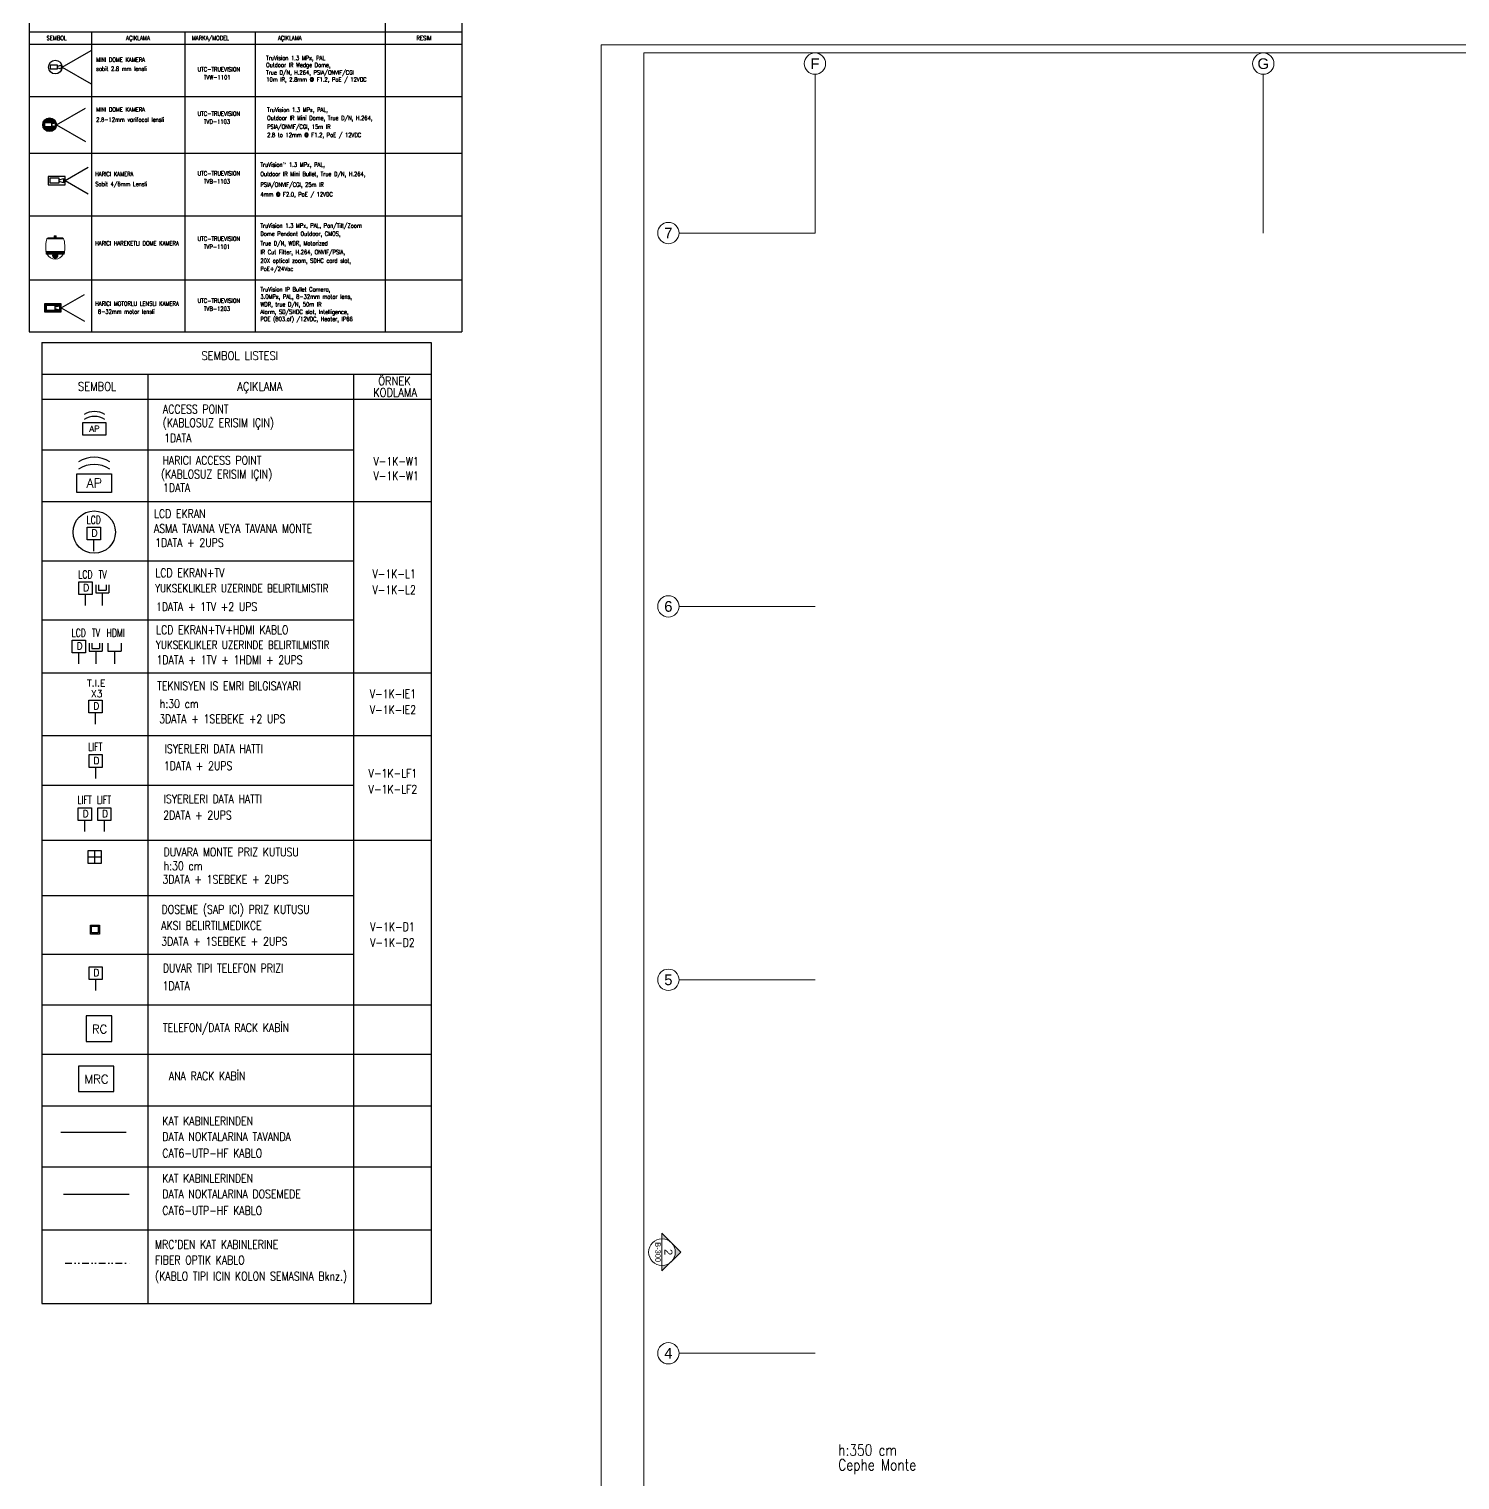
# Model space of a CAD drawing. Extents: x -1073 to 35213, y -1180 to 6950.
# Drawn here: x -1073 to 1610, y 1515 to 4235 of the extents above; entities that cross this region are included whole.
import ezdxf
from ezdxf.enums import TextEntityAlignment as Align

# ---------------------------------------------------------------- set-up
doc = ezdxf.new("R2010")
doc.units = 0
doc.header["$LTSCALE"] = 25
doc.linetypes.add('DIVIDE2', pattern=[0.625, 0.25, -0.125, 0, -0.125, 0, -0.125])
doc.layers.get('0').update_dxf_attribs({"color": 9, "lineweight": 9})
for name, color, linetype, lineweight in [('21', 9, 'Continuous', 9), ('24', 9, 'Continuous', 9), ('40A', 9, 'Continuous', 9), ('DATA SARI', 30, 'Continuous', 30), ('DATA TAVAN', 160, 'Continuous', 30), ('E-ACCESS POINT (KABLOSUZ ERİŞİM İÇİN)', 7, 'Continuous', 30), ('E-ANA RACK KABİN', 7, 'Continuous', 30), ('E-DAHİLİ DOME KAMERA', 7, 'Continuous', 30), ('E-DAHİLİ KAMERA', 7, 'Continuous', 30), ('E-DAHİLİ SPEED DOME', 7, 'Continuous', 30), ('E-DATA LCD EKRAN', 7, 'Continuous', 30), ('E-DATA LIFT PRIZI', 7, 'Continuous', 30), ('E-DATA PRİZİ (RJ45)', 7, 'Continuous', 30), ('E-DATA-TEKNISYEN IS EMRI', 7, 'Continuous', 30), ('E-DUVARA MONTE PRİZ KUTUSU', 7, 'Continuous', 30), ('E-DÖŞEME (ŞAP İÇİ) PRİZ KUTUSU', 7, 'Continuous', 30), ('E-HARİCİ ACCESS POINT (KABLOSUZ ERİŞİM İÇİN)', 4, 'Continuous', 30), ('E-HARİCİ KAMERA', 7, 'Continuous', 30), ('E-KABLO', 7, 'Continuous', 30), ('E-TELEFON  DATA RACK KABİN', 7, 'Continuous', 30), ('E-YAZI', 7, 'Continuous', 30)]:
    doc.layers.add(name, color=color, linetype=linetype, lineweight=lineweight)
doc.styles.add('Arial', font='arial.ttf', dxfattribs={"height": 2.5})
doc.styles.add('E-YAZI', font='txttw.shx')

# ---------------------------------------------------------------- blocks, each defined once
blk = doc.blocks.new('0_aks')
at = {"linetype": 'Continuous'}
blk.add_circle((0, 0), 2, dxfattribs=at)
at = {"style": 'Arial'}
blk.add_attdef('AKS', text='', height=2, dxfattribs=at).set_placement((0, 0), align=Align.MIDDLE_CENTER)
blk = doc.blocks.new('p-aks_vw')
at = {"layer": '24', "ltscale": 2}
for points in [[(0, 3837.5), (0, 3540)], [(840, 3837.5), (840, 3540)], [(-255, 3540), (0, 3540)], [(-255, 2840), (0, 2840)], [(-255, 2140), (0, 2140)], [(-255, 1440), (0, 1440)]]:
    blk.add_lwpolyline(points, dxfattribs=at)
at = {"layer": '24', "xscale": 10, "yscale": 10, "zscale": 10}
for p, values in [((-0.3, 3857.5), {'AKS': 'F'}), ((840, 3857.5), {'AKS': 'G'}), ((-275, 3540), {'AKS': '7'}), ((-275, 2840), {'AKS': '6'}), ((-275, 2140), {'AKS': '5'}), ((-275, 1440), {'AKS': '4'})]:
    blk.add_blockref('0_aks', p, dxfattribs=at).add_auto_attribs(values)
blk = doc.blocks.new('0_exteriorelevation1')
h = blk.add_hatch(color=256)
h.paths.add_polyline_path([(7.07, 0), (0, 7.07), (-7.07, 0)])
h.paths.add_polyline_path([(5, 0, 1), (-5, 0)], flags=16)
blk.add_lwpolyline([(7.07, 0), (0, 7.07), (-7.07, 0), (7.07, 0)])
blk.add_lwpolyline([(7.07, 0), (0, 7.07), (-7.07, 0), (7.07, 0)])
blk.add_circle((0, 0), 5)
at = {"style": 'Arial'}
blk.add_attdef('KESITADI', text='', height=3, dxfattribs=at).set_placement((0, 0), align=Align.BOTTOM_CENTER)
blk.add_attdef('PAFTAADI', text='', height=2, dxfattribs=at).set_placement((0, -0.5), align=Align.TOP_CENTER)
blk = doc.blocks.new('E-DATA-TEKNISYEN IS EMRI')
at = {"layer": 'E-DATA PRİZİ (RJ45)', "color": 6}
blk.add_line((0, 0), (0, 42), dxfattribs=at)
blk.add_lwpolyline([(-24.6, 89.6), (24.6, 89.6), (24.6, 42), (-24.6, 42)], close=True, dxfattribs=at)
at = {"layer": 'E-DATA PRİZİ (RJ45)', "color": 6, "style": 'E-YAZI'}
for s, p in [('T.I.E', (-32.1, 140.4)), ('X3', (-17.8, 101.3)), ('D', (-8.8, 54.6))]:
    blk.add_text(s, height=25.6, rotation=0, dxfattribs=at).set_placement(p)
blk = doc.blocks.new('E-DATA LCD EKRAN')
at = {"layer": 'E-DATA PRİZİ (RJ45)', "color": 1}
blk.add_line((0, 0), (0, 42), dxfattribs=at)
blk.add_lwpolyline([(-24.6, 89.6), (24.6, 89.6), (24.6, 42), (-24.6, 42)], close=True, dxfattribs=at)
blk.add_circle((1.6, 70.7), 79.4, dxfattribs=at)
at = {"layer": 'E-DATA PRİZİ (RJ45)', "color": 1, "style": 'E-YAZI'}
blk.add_text('D', height=25.6, dxfattribs=at).set_placement((-8.8, 54.6))
at = {"layer": 'E-YAZI', "color": 1, "style": 'E-YAZI', "width": 0.7}
blk.add_text('LCD', height=30, dxfattribs=at).set_placement((-27, 101.6))
blk = doc.blocks.new('E-LCD+TV')
at = {"layer": 'E-DATA PRİZİ (RJ45)', "color": 1}
for p, q in [((38.5, 77.5), (38.5, 48)), ((48.3, 77.5), (48.3, 57.8)), ((48.3, 57.8), (77.8, 57.8)), ((77.8, 77.5), (77.8, 57.8)), ((87.6, 77.5), (87.6, 48)), ((0, 0), (0, 42)), ((38.5, 48), (87.6, 48)), ((63, 48), (63, 0))]:
    blk.add_line(p, q, dxfattribs=at)
blk.add_lwpolyline([(-24.6, 89.6), (24.6, 89.6), (24.6, 42), (-24.6, 42)], close=True, dxfattribs=at)
at = {"layer": 'E-DATA PRİZİ (RJ45)', "color": 1, "style": 'E-YAZI'}
blk.add_text('D', height=25.6, dxfattribs=at).set_placement((-8.8, 54.6))
at = {"layer": 'E-YAZI', "color": 1, "style": 'E-YAZI', "width": 0.7}
for s, p in [('LCD', (-27, 101.6)), ('TV', (49, 101.6))]:
    blk.add_text(s, height=30, dxfattribs=at).set_placement(p)
blk = doc.blocks.new('E-LCD+TV+HDMI')
at = {"layer": 'E-DATA PRİZİ (RJ45)', "color": 1}
for p, q in [((-24.6, 77.5), (-24.6, 48)), ((-14.7, 77.5), (-14.7, 57.8)), ((-14.7, 57.8), (14.7, 57.8)), ((14.7, 77.5), (14.7, 57.8)), ((24.6, 77.5), (24.6, 48)), ((46.1, 77.5), (46.1, 48)), ((95.2, 77.5), (95.2, 48)), ((-63, 0), (-63, 42)), ((-24.6, 48), (24.6, 48)), ((0, 48), (0, 0)), ((46.1, 48), (95.2, 48)), ((70.6, 48), (70.6, 0))]:
    blk.add_line(p, q, dxfattribs=at)
blk.add_lwpolyline([(-87.6, 89.6), (-38.5, 89.6), (-38.5, 42), (-87.6, 42)], close=True, dxfattribs=at)
at = {"layer": 'E-DATA PRİZİ (RJ45)', "color": 1, "style": 'E-YAZI'}
blk.add_text('D', height=25.6, dxfattribs=at).set_placement((-71.8, 54.6))
at = {"layer": 'E-YAZI', "color": 1, "style": 'E-YAZI', "width": 0.7}
for s, p in [('LCD', (-90, 101.6)), ('TV', (-14, 101.6)), ('HDMI', (41.2, 101.6))]:
    blk.add_text(s, height=30, dxfattribs=at).set_placement(p)
blk = doc.blocks.new('*U605')
at = {"layer": 'E-ACCESS POINT (KABLOSUZ ERİŞİM İÇİN)', "color": 4}
blk.add_lwpolyline([(-2.39, 3.24), (2.39, 3.24), (2.39, 0.65), (-2.39, 0.65)], close=True, dxfattribs=at)
at = {"layer": 'E-ACCESS POINT (KABLOSUZ ERİŞİM İÇİN)', "color": 3}
for centre in [(0, 1.56), (0, 0.55)]:
    blk.add_arc(centre, 3.99, 57.1828, 122.8172, dxfattribs=at)
at = {"layer": 'E-ACCESS POINT (KABLOSUZ ERİŞİM İÇİN)', "color": 3, "style": 'E-YAZI'}
blk.add_text('AP', height=1.28, dxfattribs=at).set_placement((-1.05, 1.31))
blk = doc.blocks.new('E-DATA LIFT PRIZI')
at = {"layer": 'E-DATA LIFT PRIZI', "color": 2}
blk.add_line((0, 0), (0, 42), dxfattribs=at)
blk.add_lwpolyline([(-24.6, 89.6), (24.6, 89.6), (24.6, 42), (-24.6, 42)], close=True, dxfattribs=at)
at = {"layer": 'E-DATA LIFT PRIZI', "color": 2, "style": 'E-YAZI', "width": 0.7}
blk.add_text('LIFT', height=30, dxfattribs=at).set_placement((-28, 104.2))
at = {"layer": 'E-DATA LIFT PRIZI', "color": 2, "style": 'E-YAZI'}
blk.add_text('D', height=25.6, dxfattribs=at).set_placement((-8.8, 54.6))
blk = doc.blocks.new('100_TELEFON DATA RACK KABİN')
at = {"layer": 'E-TELEFON  DATA RACK KABİN', "color": 4}
blk.add_lwpolyline([(2.4, 0), (2.4, 4.8), (-2.4, 4.8), (-2.4, 0)], close=True, dxfattribs=at)
at = {"layer": 'E-TELEFON  DATA RACK KABİN', "color": 3, "style": 'E-YAZI'}
blk.add_text('RC', height=1.6, dxfattribs=at).set_placement((-1.31, 1.54))
blk = doc.blocks.new('10_ANA RACK KABİN')
at = {"layer": 'E-ANA RACK KABİN', "color": 4}
blk.add_lwpolyline([(3.31, 0), (3.31, 4.8), (-3.31, 4.8), (-3.31, 0)], close=True, dxfattribs=at)
at = {"layer": 'E-ANA RACK KABİN', "color": 3, "style": 'E-YAZI'}
blk.add_text('MRC', height=1.6, dxfattribs=at).set_placement((-2.22, 1.54))
blk = doc.blocks.new('10_DUVARA MONTE PRİZ KUTUSU')
at = {"layer": 'E-DUVARA MONTE PRİZ KUTUSU', "color": 4}
for p, q in [((24.5, 0), (-24.5, 0)), ((0, 24.5), (0, -24.5))]:
    blk.add_line(p, q, dxfattribs=at)
blk.add_lwpolyline([(-24.5, -24.5), (24.5, -24.5), (24.5, 24.5), (-24.5, 24.5)], close=True, dxfattribs=at)
blk = doc.blocks.new('E-DÖŞEME BUAT')
at = {"layer": 'E-YAZI', "color": 5}
for points in [[(-34, 34), (0, 34), (0, 0), (-34, 0)], [(-29.5, 29.5), (-4.5, 29.5), (-4.5, 4.5), (-29.5, 4.5)]]:
    blk.add_lwpolyline(points, close=True, dxfattribs=at)
blk = doc.blocks.new('*U603')
at = {"layer": 'E-DATA PRİZİ (RJ45)', "color": 4}
blk.add_line((0, 0), (0, 2.1), dxfattribs=at)
blk.add_lwpolyline([(-1.23, 4.48), (1.23, 4.48), (1.23, 2.1), (-1.23, 2.1)], close=True, dxfattribs=at)
at = {"layer": 'E-DATA PRİZİ (RJ45)', "color": 3, "style": 'E-YAZI'}
blk.add_text('D', height=1.28, dxfattribs=at).set_placement((-0.44, 2.73))
blk = doc.blocks.new('E-HARİCİ ACCESS POINT')
at = {"layer": 'E-HARİCİ ACCESS POINT (KABLOSUZ ERİŞİM İÇİN)', "ltscale": 2}
blk.add_lwpolyline([(35, 32.3), (35, -32.3), (0, -32.3), (0, 32.3)], close=True, dxfattribs=at)
at = {"layer": 'E-HARİCİ ACCESS POINT (KABLOSUZ ERİŞİM İÇİN)'}
for centre in [(-1.3, 0), (12.3, 0)]:
    blk.add_arc(centre, 53.8, 327.1828, 32.8172, dxfattribs=at)
at = {"layer": 'E-HARİCİ ACCESS POINT (KABLOSUZ ERİŞİM İÇİN)', "style": 'E-YAZI'}
blk.add_text('AP', height=17.28, rotation=270, dxfattribs=at).set_placement((9, 14.2))
blk = doc.blocks.new('100_HARİCİ KAMERA')
at = {"layer": 'E-DAHİLİ KAMERA', "color": 4}
for q in [(18.8, 6.26), (18.8, -6.26)]:
    blk.add_line((7.95, 0), q, dxfattribs=at)
at = {"layer": 'E-HARİCİ KAMERA', "color": 4}
for points in [[(0, -1.9), (7.95, -1.9), (7.95, 1.9), (0, 1.9)], [(5.11, -1.1), (5.11, 1.1), (0.8, 1.1), (0.8, -1.1)]]:
    blk.add_lwpolyline(points, close=True, dxfattribs=at)
blk.add_lwpolyline([(5.11, 0.44), (7.15, 1.02), (7.15, -1.02), (5.11, -0.44)], dxfattribs=at)
blk = doc.blocks.new('100_DAHİLİ DOME KAMERA')
at = {"layer": 'E-DAHİLİ DOME KAMERA', "color": 4}
for p, q in [((-1.94, 0.71), (-1.94, -0.69)), ((0.82, 0.71), (-1.94, 0.71)), ((0.82, -0.69), (0.82, 0.71)), ((0.82, 0.29), (2.13, 0.67)), ((2.13, 0.67), (2.13, -0.64)), ((-1.94, -0.69), (0.82, -0.69)), ((0.82, -0.27), (2.13, -0.64))]:
    blk.add_line(p, q, dxfattribs=at)
at = {"layer": 'E-DAHİLİ DOME KAMERA', "color": 4, "linetype": 'Continuous'}
blk.add_circle((0, 0), 2.57, dxfattribs=at)
at = {"layer": 'E-DAHİLİ KAMERA', "color": 4}
for q in [(13.42, 6.26), (13.42, -6.26)]:
    blk.add_line((2.57, 0), q, dxfattribs=at)
blk = doc.blocks.new('E-DAHİLİ SPEED DOME KAMERA (HAREKETLİ)')
at = {"layer": 'E-DAHİLİ SPEED DOME', "lineweight": 15}
blk.add_hatch(color=5, dxfattribs=at).paths.add_polyline_path([(0.77, -4.93, 0.114875), (0.69, -4.58), (-0.72, -4.58, 0.114346), (-0.8, -4.93, 1)])
at = {"layer": 'E-DAHİLİ SPEED DOME', "color": 5, "lineweight": 15}
for p, q in [((-0.26, 0), (-0.26, -0.46)), ((0, 0), (-0.26, 0)), ((0, 0), (0.26, 0)), ((-2.08, -0.71), (2.08, -0.71)), ((-2, -0.64), (2, -0.64)), ((-1.86, -0.54), (-1.74, -0.54)), ((-1.77, -0.46), (1.77, -0.46)), ((-1.74, -0.54), (1.74, -0.54)), ((0, -0.08), (-0.26, -0.08)), ((0, -0.17), (-0.26, -0.17)), ((0, -0.25), (-0.26, -0.25)), ((0, -0.33), (-0.26, -0.33)), ((0, -0.42), (-0.26, -0.42)), ((0, -0.08), (0.26, -0.08)), ((0, -0.17), (0.26, -0.17)), ((0, -0.25), (0.26, -0.25)), ((0, -0.33), (0.26, -0.33)), ((0, -0.42), (0.26, -0.42)), ((0.26, 0), (0.26, -0.46)), ((1.86, -0.54), (1.74, -0.54)), ((-2.32, -3.91), (2.32, -3.92)), ((-2.25, -4.58), (2.25, -4.58)), ((-2.12, -4.29), (-2.12, -3.91)), ((-2.12, -4.58), (-2.12, -3.91)), ((-2.09, -4.29), (-2.09, -3.91)), ((-2.09, -4.58), (-2.09, -3.91)), ((-1.84, -4.29), (-1.84, -3.91)), ((-1.84, -4.58), (-1.84, -3.91)), ((-1.81, -4.29), (-1.81, -3.91)), ((-1.81, -4.58), (-1.81, -3.91)), ((-1.56, -4.29), (-1.56, -3.91)), ((-1.56, -4.58), (-1.56, -3.91)), ((-1.53, -4.29), (-1.53, -3.91)), ((-1.53, -4.58), (-1.53, -3.91)), ((-1.28, -4.29), (-1.28, -3.91)), ((-1.28, -4.58), (-1.28, -3.91)), ((-1.25, -4.29), (-1.25, -3.91)), ((-1.25, -4.58), (-1.25, -3.91)), ((-1.01, -4.29), (-1.01, -3.91)), ((-1.01, -4.58), (-1.01, -3.91)), ((-0.98, -4.29), (-0.98, -3.91)), ((-0.98, -4.58), (-0.98, -3.91)), ((-0.72, -4.29), (-0.72, -3.91)), ((-0.72, -4.58), (-0.72, -3.91)), ((-0.69, -4.29), (-0.69, -3.91)), ((-0.69, -4.58), (-0.69, -3.91)), ((-0.44, -4.29), (-0.44, -3.91)), ((-0.44, -4.58), (-0.44, -3.91)), ((-0.41, -4.29), (-0.41, -3.91)), ((-0.41, -4.58), (-0.41, -3.91)), ((-0.16, -4.29), (-0.16, -3.91)), ((-0.16, -4.58), (-0.16, -3.91)), ((-0.13, -4.29), (-0.13, -3.91)), ((-0.13, -4.58), (-0.13, -3.91)), ((0.13, -4.29), (0.13, -3.92)), ((0.13, -4.58), (0.13, -3.91)), ((0.15, -4.29), (0.16, -3.92)), ((0.15, -4.58), (0.16, -3.91)), ((0.41, -4.29), (0.41, -3.92)), ((0.41, -4.58), (0.41, -3.91)), ((0.43, -4.29), (0.44, -3.92)), ((0.43, -4.58), (0.44, -3.91)), ((0.69, -4.58), (0.69, -3.91)), ((0.69, -4.29), (0.69, -3.92)), ((0.71, -4.58), (0.72, -3.91)), ((0.71, -4.29), (0.72, -3.92)), ((0.98, -4.58), (0.98, -3.91)), ((0.98, -4.29), (0.98, -3.92)), ((1.01, -4.58), (1.01, -3.91)), ((1.01, -4.29), (1.01, -3.92)), ((1.25, -4.58), (1.25, -3.91)), ((1.25, -4.29), (1.25, -3.92)), ((1.27, -4.58), (1.27, -3.91)), ((1.27, -4.29), (1.27, -3.92)), ((1.53, -4.58), (1.53, -3.91)), ((1.53, -4.29), (1.53, -3.92)), ((1.55, -4.58), (1.55, -3.91)), ((1.55, -4.29), (1.55, -3.92)), ((1.81, -4.58), (1.81, -3.91)), ((1.81, -4.29), (1.81, -3.92)), ((1.83, -4.58), (1.83, -3.91)), ((1.83, -4.29), (1.83, -3.92)), ((2.09, -4.58), (2.09, -3.91)), ((2.09, -4.3), (2.09, -3.92)), ((2.11, -4.58), (2.11, -3.91)), ((2.11, -4.3), (2.11, -3.92))]:
    blk.add_line(p, q, dxfattribs=at)
for centre, radius, start, end in [((4.75, -2.84), 7.15, 162.6726, 188.6391), ((-1.95, -0.78), 0.148, 112.0065, 152.1591), ((-1.72, -0.98), 0.435, 92.3606, 129.6118), ((-1.08, -1.28), 1.07, 130.1476, 136.6157), ((1.72, -0.98), 0.435, 50.3313, 87.5824), ((1.08, -1.28), 1.07, 43.3274, 49.7954), ((1.95, -0.78), 0.148, 27.7839, 67.9366), ((-4.75, -2.83), 7.15, 351.304, 17.2704), ((10.56, -2.93), 12.92, 184.3349, 187.3377), ((10.6, -2.93), 12.92, 184.354, 187.3375), ((-0.02, -3.65), 2.2, 205.1602, 334.9025), ((-10.61, -2.92), 12.92, 352.6245, 355.6081), ((-10.56, -2.92), 12.92, 352.6245, 355.6081)]:
    blk.add_arc(centre, radius, start, end, dxfattribs=at)
blk = doc.blocks.new('E-VARIFOCAL DOME KAMERA')
at = {"layer": 'E-DAHİLİ KAMERA'}
h = blk.add_hatch(color=6, dxfattribs=at)
h.dxf.hatch_style = 1
h.paths.add_polyline_path([(0, 0, 1), (25.7, 0, 1)])
h.paths.add_polyline_path([(16.9, 3.6), (16.9, 1.5), (23.5, 3.3), (23.5, -3.2), (16.9, -1.3), (16.9, -3.4), (3.1, -3.4), (3.1, 3.6)], flags=16)
at = {"layer": 'E-DAHİLİ KAMERA', "color": 6}
for p, q in [((25.7, 0), (79.9, 31.3)), ((3.1, 3.6), (3.1, -3.4)), ((16.9, 3.6), (3.1, 3.6)), ((16.9, -3.4), (16.9, 3.6)), ((16.9, 1.5), (23.5, 3.3)), ((23.5, 3.3), (23.5, -3.2)), ((25.7, 0), (79.9, -31.3)), ((3.1, -3.4), (16.9, -3.4)), ((16.9, -1.3), (23.5, -3.2))]:
    blk.add_line(p, q, dxfattribs=at)
blk.add_circle((12.8, 0), 12.8, dxfattribs=at)
blk = doc.blocks.new('E-HARICI KAMERA-MOTORLU LENSLI')
at = {"layer": 'E-DAHİLİ KAMERA'}
h = blk.add_hatch(color=3, dxfattribs=at)
h.dxf.hatch_style = 1
h.paths.add_polyline_path([(0, 7.6), (0, -7.6), (31.8, -7.6), (31.8, 7.6)])
h.paths.add_polyline_path([(28.6, 4.1), (28.6, -4.1), (20.4, -1.8), (20.4, -4.4), (3.2, -4.4), (3.2, 4.4), (20.4, 4.4), (20.4, 1.8)], flags=16)
at = {"layer": 'E-DAHİLİ KAMERA', "color": 3}
for q in [(75.2, 25.1), (75.2, -25.1)]:
    blk.add_line((31.8, 0), q, dxfattribs=at)
for points in [[(0, -7.6), (31.8, -7.6), (31.8, 7.6), (0, 7.6)], [(20.4, -4.4), (20.4, 4.4), (3.2, 4.4), (3.2, -4.4)]]:
    blk.add_lwpolyline(points, close=True, dxfattribs=at)
blk.add_lwpolyline([(20.4, 1.8), (28.6, 4.1), (28.6, -4.1), (20.4, -1.8)], dxfattribs=at)

msp = doc.modelspace()

# ---------------------------------------------------------------- linework, layer by layer
at = {"layer": '40A'}
for points in [[(6995, 0), (0, 0), (0, 4205), (6995, 4205)], [(80, 4190), (6455.06, 4190), (6455.06, 15), (80, 15)]]:
    msp.add_lwpolyline(points, close=True, dxfattribs=at)
at = {"layer": 'DATA SARI'}
msp.add_line((-1007.66, 2050.68), (-884.79, 2050.68), dxfattribs=at)
at = {"layer": 'DATA TAVAN'}
msp.add_line((-1013.1, 2166.82), (-890.23, 2166.82), dxfattribs=at)
at = {"layer": 'E-KABLO', "color": 6, "linetype": 'DIVIDE2', "ltscale": 2}
msp.add_line((-1004.58, 1921.15), (-881.71, 1921.15), dxfattribs=at)
at = {"layer": 'E-YAZI', "color": 4}
for p, q in [((-1072.58, 4259.18), (-1072.58, 3667.37)), ((-1072.58, 4229.72), (-261.33, 4229.72)), ((-1072.58, 4206.28), (-261.33, 4206.28)), ((-1072.58, 3667.37), (-261.33, 3667.37)), ((-1048.35, 3647.06), (-1048.35, 1845.44)), ((-1048.35, 3647.06), (-318.95, 3647.06)), ((-318.95, 3647.06), (-318.95, 1845.44)), ((-1048.35, 3588.15), (-318.95, 3588.15)), ((-1048.35, 3541.27), (-318.95, 3541.27)), ((-1048.35, 1845.44), (-318.95, 1845.44))]:
    msp.add_line(p, q, dxfattribs=at)
at = {"layer": 'E-YAZI', "color": 7, "linetype": 'Continuous'}
for p, q in [((-405.05, 4259.18), (-405.05, 3667.37)), ((-261.33, 4259.18), (-261.33, 3667.37)), ((-780.5, 4229.72), (-780.5, 3667.37)), ((-648.38, 4229.72), (-648.38, 3667.37)), ((-1072.58, 4206.28), (-261.33, 4206.28)), ((-1072.58, 4108.23), (-261.33, 4108.23)), ((-1072.58, 4002.16), (-261.33, 4002.16)), ((-1072.58, 3884.8), (-261.33, 3884.8)), ((-1072.58, 3764.71), (-261.33, 3764.71)), ((-464.2, 3588.15), (-464.2, 1845.44)), ((-1048.35, 3541.27), (-318.95, 3541.27)), ((-1048.35, 3541.27), (-318.95, 3541.27)), ((-1048.35, 3445.79), (-464.2, 3445.79)), ((-1048.35, 3348.9), (-318.95, 3348.9)), ((-1048.35, 3238.07), (-464.2, 3238.07)), ((-1048.35, 3127.66), (-464.2, 3127.66)), ((-1048.35, 3028.14), (-318.95, 3028.14)), ((-1048.35, 2910.77), (-318.95, 2910.77)), ((-1048.35, 2817.73), (-464.2, 2817.73)), ((-1048.35, 2714.32), (-318.95, 2714.32)), ((-1048.35, 2610.69), (-464.2, 2610.69)), ((-1048.35, 2500.36), (-464.2, 2500.36)), ((-1048.35, 2405.35), (-318.95, 2405.35)), ((-1048.35, 2313.29), (-318.95, 2313.29)), ((-1048.35, 2216.06), (-318.95, 2216.06)), ((-1048.35, 2101.65), (-318.95, 2101.65)), ((-1048.35, 1983.55), (-318.95, 1983.55))]:
    msp.add_line(p, q, dxfattribs=at)
at = {"layer": 'E-YAZI', "color": 7}
for p, q in [((-955.47, 4229.72), (-955.47, 3667.37)), ((-849.93, 3588.15), (-849.93, 1845.44))]:
    msp.add_line(p, q, dxfattribs=at)

# ---------------------------------------------------------------- block references
at = {"layer": '21', "xscale": 5, "yscale": 5, "zscale": 5, "rotation": 270}
msp.add_blockref('0_exteriorelevation1', (113.86, 1942), dxfattribs=at).add_auto_attribs({'KESITADI': '2', 'PAFTAADI': 'B-300'})
at = {"layer": '24'}
msp.add_blockref('p-aks_vw', (400.84, 312.5), dxfattribs=at)
at = {"layer": 'E-ACCESS POINT (KABLOSUZ ERİŞİM İÇİN)', "xscale": 9, "yscale": 9, "zscale": 9}
msp.add_blockref('*U605', (-949.95, 3467.93), dxfattribs=at)
at = {"layer": 'E-ANA RACK KABİN', "xscale": 10, "yscale": 10, "zscale": 10}
msp.add_blockref('10_ANA RACK KABİN', (-946.6, 2242.87), dxfattribs=at)
at = {"layer": 'E-DAHİLİ DOME KAMERA', "xscale": 5, "yscale": 5, "zscale": 5}
msp.add_blockref('100_DAHİLİ DOME KAMERA', (-1023.27, 4163.55), dxfattribs=at)
at = {"layer": 'E-DAHİLİ KAMERA', "color": 2}
for name, p in [('E-VARIFOCAL DOME KAMERA', (-1046.8, 4055.47)), ('E-HARICI KAMERA-MOTORLU LENSLI', (-1043.83, 3712.17))]:
    msp.add_blockref(name, p, dxfattribs=at)
at = {"layer": 'E-DAHİLİ SPEED DOME', "xscale": 7.5, "yscale": 7.5, "zscale": 7.5}
msp.add_blockref('E-DAHİLİ SPEED DOME KAMERA (HAREKETLİ)', (-1023.34, 3847.16), dxfattribs=at)
at = {"layer": 'E-DATA LCD EKRAN', "color": 1, "xscale": 0.5, "yscale": 0.5, "zscale": 0.5}
for name, p in [('E-DATA LCD EKRAN', (-951.17, 3256.4)), ('E-LCD+TV', (-966.76, 3154.1)), ('E-LCD+TV+HDMI', (-947.64, 3044.64))]:
    msp.add_blockref(name, p, dxfattribs=at)
at = {"layer": 'E-DATA LIFT PRIZI', "color": 1, "xscale": 0.5, "yscale": 0.5, "zscale": 0.5}
for p in [(-947.58, 2829.81), (-967.85, 2730.28), (-931.35, 2730.28)]:
    msp.add_blockref('E-DATA LIFT PRIZI', p, dxfattribs=at)
at = {"layer": 'E-DATA PRİZİ (RJ45)', "xscale": 10, "yscale": 10, "zscale": 10}
msp.add_blockref('*U603', (-947.62, 2432.29), dxfattribs=at)
at = {"layer": 'E-DATA-TEKNISYEN IS EMRI', "color": 1, "xscale": 0.5, "yscale": 0.5, "zscale": 0.5}
msp.add_blockref('E-DATA-TEKNISYEN IS EMRI', (-947.86, 2932), dxfattribs=at)
at = {"layer": 'E-DUVARA MONTE PRİZ KUTUSU', "color": 3, "xscale": -0.5, "yscale": 0.5, "zscale": 0.5, "rotation": 180}
msp.add_blockref('10_DUVARA MONTE PRİZ KUTUSU', (-949.35, 2682.61), dxfattribs=at)
at = {"layer": 'E-DÖŞEME (ŞAP İÇİ) PRİZ KUTUSU', "color": 1, "xscale": 0.5, "yscale": 0.5, "zscale": 0.5}
msp.add_blockref('E-DÖŞEME BUAT', (-940.5, 2538.05), dxfattribs=at)
at = {"layer": 'E-HARİCİ ACCESS POINT (KABLOSUZ ERİŞİM İÇİN)', "rotation": 89.99999999999999}
msp.add_blockref('E-HARİCİ ACCESS POINT', (-950.45, 3366.06), dxfattribs=at)
at = {"layer": 'E-HARİCİ KAMERA', "xscale": 4.000000000000002, "yscale": 4.000000000000002, "zscale": 4.000000000000002}
msp.add_blockref('100_HARİCİ KAMERA', (-1036.77, 3950.75), dxfattribs=at)
at = {"layer": 'E-TELEFON  DATA RACK KABİN', "xscale": 10, "yscale": 10, "zscale": 10}
msp.add_blockref('100_TELEFON DATA RACK KABİN', (-941.66, 2336.78), dxfattribs=at)

# ---------------------------------------------------------------- texts
at = {"layer": 'E-YAZI', "color": 4, "style": 'E-YAZI', "width": 0.85}
for s, height, p in [('SEMBOL', 8, (-1020.84, 4218.03)), ('AÇIKLAMA', 8, (-868.33, 4218.03)), ('MARKA/MODEL', 8, (-732.43, 4218.03)), ('AÇIKLAMA', 8, (-583.79, 4218.03)), ('RESIM', 8, (-332.13, 4218.03)), ('SEMBOL LISTESI', 16, (-677.44, 3622.51)), ('SEMBOL', 16, (-944.88, 3564.76)), ('AÇIKLAMA', 16, (-639.86, 3564.76)), ('ÖRNEK', 16, (-387.49, 3575.2)), ('KODLAMA', 16, (-386.44, 3553.56))]:
    msp.add_text(s, height=height, dxfattribs=at).set_placement(p, align=Align.MIDDLE_CENTER)
at = {"layer": 'E-YAZI', "color": 3, "style": 'E-YAZI', "width": 0.8}
for s, height, p in [('sabit 2.8 mm lensli', 8, (-946.74, 4156.42)), ('MINI DOME KAMERA', 8, (-946.74, 4173.44)), ('UTC-TRUEVISION', 8, (-756.61, 4155.37)), ('TruVision 1.3 MPx, PAL', 8, (-628.08, 4176.6)), ('Outdoor IR Wedge Dome,', 8, (-628.08, 4163.47)), ('TVW-1101', 8, (-744.82, 4140.35)), ('True D/N, H.264, PSIA/ONVIF/CGI', 8, (-628.15, 4149.45)), ('10m IR, 2.8mm @ F1.2, PoE / 12VDC', 8, (-627.86, 4136.31)), ('MINI DOME KAMERA', 8, (-946.74, 4080.06)), ('UTC-TRUEVISION', 8, (-756.61, 4072.47)), ('TruVision 1.3 MPx, PAL,', 8, (-626.31, 4079.54)), ('2.8-12mm varifocal lensli', 8, (-946.74, 4061.04)), ('TVD-1103', 8, (-744.82, 4057.45)), ('Outdoor IR Mini Dome, True D/N, H.264, ', 8, (-626.31, 4064.13)), ('PSIA/ONVIF/CGI, 15m IR', 8, (-626.31, 4047.78)), ('2.8 to 12mm @ F1.2, PoE / 12VDC', 8, (-626.31, 4032.37)), ('TruVision™ 1.3 MPx, PAL,', 8, (-638.94, 3976.81)), ('Sabit 4/6mm Lensli', 8, (-948.44, 3940.26)), ('HARICI KAMERA', 8, (-948.44, 3958.99)), ('UTC-TRUEVISION', 8, (-756.61, 3960.17)), ('TVB-1103', 8, (-744.82, 3945.15)), ('Outdoor IR Mini Bullet, True D/N, H.264, ', 8, (-638.94, 3959.07)), ('PSIA/ONVIF/CGI, 25m IR', 8, (-638.94, 3939.32)), ('4mm @ F2.0, PoE / 12VDC', 8, (-638.94, 3920.97)), ('TruVision 1.3 MPx, PAL, Pan/Tilt/Zoom', 8, (-638.94, 3862.49)), ('HARICI HAREKETLI DOME KAMERA', 8, (-948.44, 3829.28)), ('UTC-TRUEVISION', 8, (-756.61, 3837.73)), ('True D/N, WDR, Motorized', 8, (-638.94, 3829.41)), ('Dome Pendant Outdoor, CMOS,', 8, (-638.94, 3847.13)), ('TVP-1101', 8, (-744.82, 3822.71)), ('IR Cut Filter, H.264, ONVIF/PSIA,', 8, (-638.94, 3812.71)), ('20X optical zoom, SDHC card slot,', 8, (-638.94, 3796.66)), ('PoE+/24Vac', 8, (-638.94, 3781.37)), ('UTC-TRUEVISION', 8, (-756.61, 3721.6)), ('TruVision IP Bullet Camera, ', 8, (-638.94, 3742.82)), ('3.0MPx, PAL, 8-32mm motor lens, ', 8, (-638.94, 3729.33)), ('HARICI MOTORLU LENSLI KAMERA', 8, (-948.44, 3716.31)), (' 8-32mm motor lensli', 8, (-948.44, 3701.18)), ('TVB-1203', 8, (-744.82, 3706.58)), ('Alarm, SD/SHDC slot, Intelligence, ', 8, (-638.94, 3700.73)), ('WDR, true D/N, 50m IR', 8, (-638.94, 3714.77)), ('POE (803.af) /12VDC, Heater, IP66 ', 8, (-638.94, 3687.37)), ('ACCESS POINT ', 16, (-821.54, 3514.25)), ('(KABLOSUZ ERISIM IÇIN)', 16, (-821.92, 3488.83)), ('1DATA', 16, (-819.3, 3460.28)), ('HARICI ACCESS POINT', 16, (-822.29, 3418.43)), ('V-1K-W1', 16, (-426.98, 3416.4)), ('(KABLOSUZ ERISIM IÇIN)', 16, (-825.13, 3392.41)), ('V-1K-W1', 16, (-426.98, 3389.26)), ('1DATA', 16, (-821.36, 3367.06)), ('LCD EKRAN', 16, (-838.26, 3318.33)), ('ASMA TAVANA VEYA TAVANA MONTE', 16, (-838.26, 3290.42)), ('1DATA + 2UPS', 16, (-836.09, 3264.06)), ('LCD EKRAN+TV', 16, (-835.81, 3207.42)), ('V-1K-L1', 16, (-428.79, 3205.45)), ('YUKSEKLIKLER UZERINDE BELIRTILMISTIR', 15, (-836.3, 3178.95)), ('V-1K-L2', 16, (-428.79, 3175.66)), ('1DATA + 1TV +2 UPS', 16, (-834.55, 3143.93)), ('LCD EKRAN+TV+HDMI KABLO', 16, (-834.27, 3100.65)), ('YUKSEKLIKLER UZERINDE BELIRTILMISTIR', 15, (-834.61, 3072.89)), ('1DATA + 1TV + 1HDMI + 2UPS', 16, (-833.6, 3044.2)), ('TEKNISYEN IS EMRI BILGISAYARI', 16, (-832.37, 2995.5)), ('V-1K-IE1', 16, (-433.76, 2980.62)), ('h:30 cm', 16, (-827.54, 2962.15)), ('V-1K-IE2', 16, (-433.76, 2950.84)), ('3DATA + 1SEBEKE +2 UPS', 16, (-828.37, 2933.6)), ('ISYERLERI DATA HATTI', 16, (-818.6, 2877.62)), ('1DATA + 2UPS', 16, (-819.85, 2845.72)), ('V-1K-LF1', 16, (-435.92, 2831.52)), ('V-1K-LF2', 16, (-435.92, 2801.73)), ('ISYERLERI DATA HATTI', 16, (-820.24, 2783.43)), ('2DATA + 2UPS', 16, (-821.05, 2753.33)), ('DUVARA MONTE PRIZ KUTUSU', 16, (-820.3, 2684.14)), ('h:30 cm', 16, (-820.3, 2658.08)), ('3DATA + 1SEBEKE + 2UPS', 16, (-822.42, 2632.91)), ('DOSEME (SAP ICI) PRIZ KUTUSU', 16, (-824.06, 2576.51)), ('V-1K-D1', 16, (-433.03, 2543.98)), ('3DATA + 1SEBEKE + 2UPS', 16, (-824.69, 2516.56)), ('V-1K-D2', 16, (-433.03, 2514.19)), ('DUVAR TIPI TELEFON PRIZI', 16, (-821.68, 2466.33)), ('1DATA', 16, (-822.19, 2433.17)), ('TELEFON/DATA RACK KABİN', 16, (-821.54, 2354.88)), ('ANA RACK KABİN', 16, (-810.26, 2264.17)), ('KAT KABINLERINDEN', 16, (-822.67, 2179.76)), ('DATA NOKTALARINA TAVANDA', 16, (-822.67, 2150.53)), ('CAT6-UTP-HF KABLO', 16, (-822.67, 2119.42)), ('KAT KABINLERINDEN', 16, (-822.67, 2072.25)), ('DATA NOKTALARINA DOSEMEDE', 16, (-822.67, 2043.02)), ('CAT6-UTP-HF KABLO', 16, (-822.67, 2011.91)), ("MRC'DEN KAT KABINLERINE", 16, (-836.29, 1948.38)), ('FIBER OPTIK KABLO', 16, (-836.29, 1919.06)), ('(KABLO TIPI ICIN KOLON SEMASINA Bknz.)', 16, (-836.29, 1889.01))]:
    msp.add_text(s, height=height, dxfattribs=at).set_placement(p)
at = {"layer": 'E-YAZI', "color": 1, "style": 'E-YAZI', "width": 0.8}
msp.add_text('AKSI BELIRTILMEDIKCE', height=16, dxfattribs=at).set_placement((-824.69, 2546.17))
at = {"layer": 'E-YAZI', "color": 30, "style": 'E-YAZI', "width": 0.8}
for s, p in [('h:350 cm', (444.16, 1560.56)), ('Cephe Monte', (444.16, 1532.84))]:
    msp.add_text(s, height=21, dxfattribs=at).set_placement(p)

doc.saveas('drawing.dxf')
